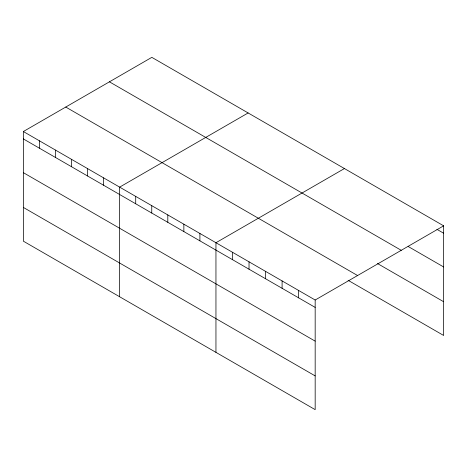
<?xml version="1.0" encoding="UTF-8"?>
<svg xmlns="http://www.w3.org/2000/svg" width="467" height="467" viewBox="0 0 467 467"><rect width="100%" height="100%" fill="white"/><g stroke="black" fill="none" stroke-linecap="round" stroke-linejoin="round"><path stroke-width="0.7" d="M315.172 341.143L315.172 300.012L23.35 131.531L23.35 241.165L315.172 409.647L315.172 341.143L23.35 172.662M23.35 131.531L151.828 57.353L443.65 225.835L443.65 335.469L348.108 280.311M248.129 112.95L119.651 187.127L119.651 296.767M344.43 168.552L215.952 242.723L215.952 352.363M315.172 300.012L443.65 225.835M436.914 229.332L443.65 233.226M408.129 246.459L443.65 266.966M109.43 81.83L401.252 250.312M377.505 263.54L443.65 301.729M65.748 107.048L357.57 275.53M23.35 138.915L315.172 307.397M23.35 207.424L315.172 375.906M298.635 290.462L298.635 297.853M282.097 280.918L282.097 288.302M265.565 271.368L265.565 278.758M249.028 261.818L249.028 269.208M232.49 252.273L232.49 259.664M199.905 233.459L199.905 240.849M183.852 224.195L183.852 231.585M167.805 214.925L167.805 222.315M151.752 205.661L151.752 213.051M135.704 196.391L135.704 203.781M103.604 177.863L103.604 185.247M87.551 168.593L87.551 175.983M71.504 159.329L71.504 166.719M55.45 150.059L55.45 157.449M39.403 140.795L39.403 148.185"/></g></svg>
